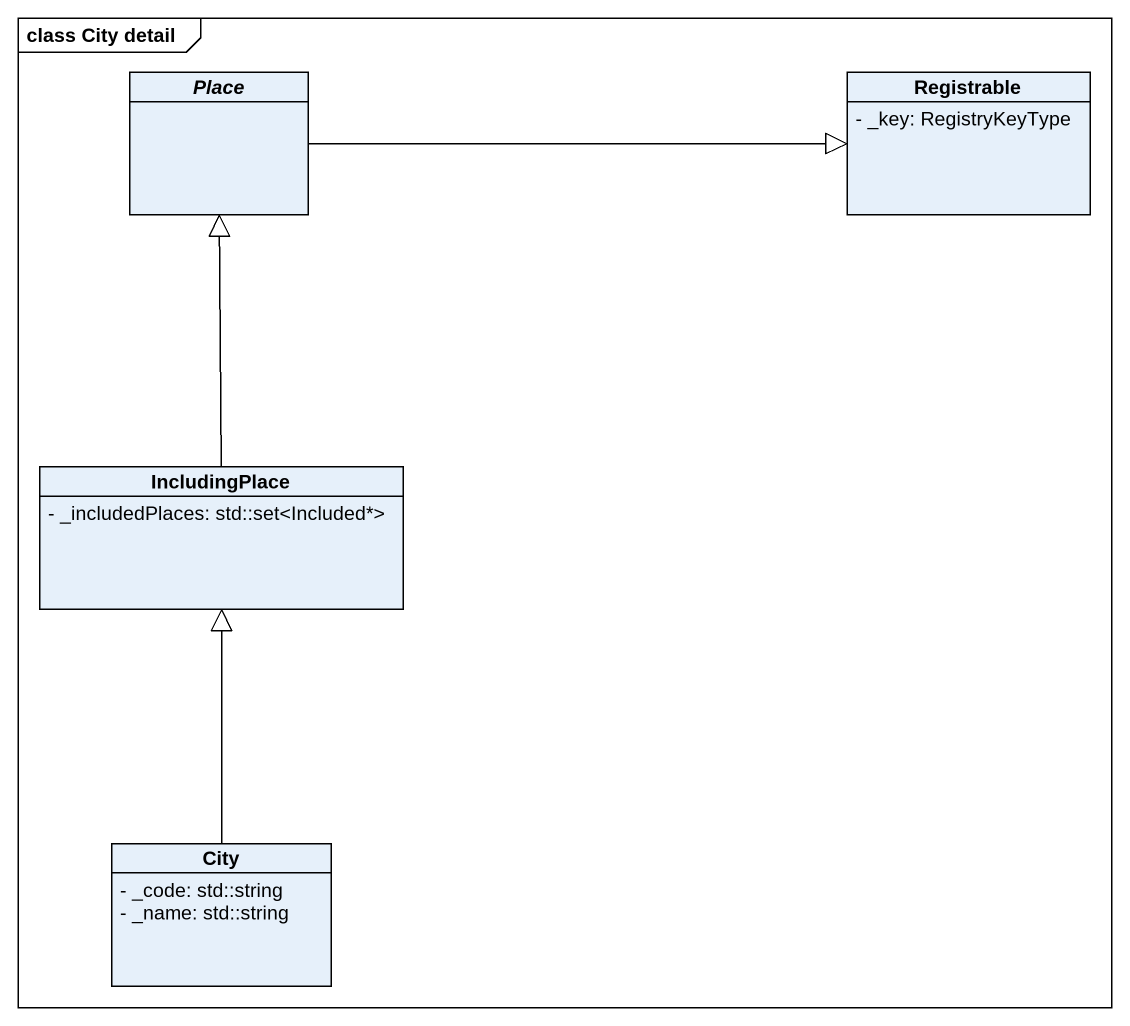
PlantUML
@startuml
mainframe class City detail
hide circle
hide empty members
skinparam classAttributeIconSize 0
abstract class Place
class Registrable {
  - _key: RegistryKeyType
}
class IncludingPlace {
  - _includedPlaces: std::set<Included*>
}
class City {
  - _code: std::string
  - _name: std::string
}
Place -right-|> Registrable
IncludingPlace -up-|> Place
City -up-|> IncludingPlace
@enduml
